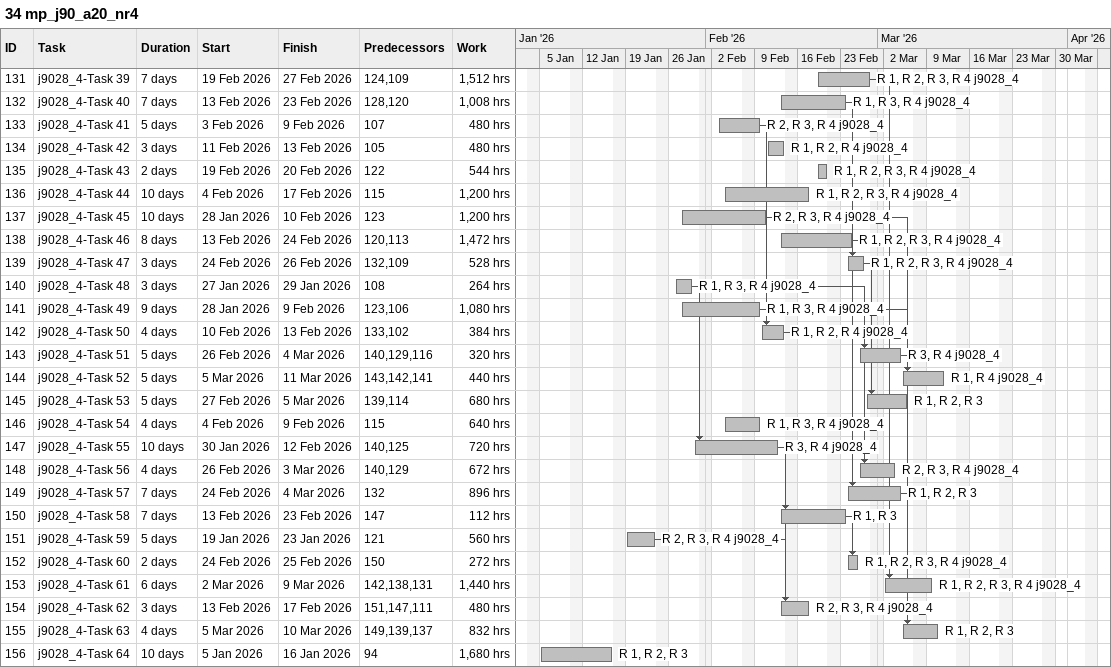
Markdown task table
34 mp_j90_a20_nr4

| ID | Task | Duration | Start | Finish | Predecessors | Resources | Work (h) |
|---|---|---|---|---|---|---|---|
| 131 | j9028_4-Task 39 | 7d | 2026-02-19 | 2026-02-27 | 124, 109 | R 1, R 2, R 3, R 4 j9028_4 | 1512 |
| 132 | j9028_4-Task 40 | 7d | 2026-02-13 | 2026-02-23 | 128, 120 | R 1, R 3, R 4 j9028_4 | 1008 |
| 133 | j9028_4-Task 41 | 5d | 2026-02-03 | 2026-02-09 | 107 | R 2, R 3, R 4 j9028_4 | 480 |
| 134 | j9028_4-Task 42 | 3d | 2026-02-11 | 2026-02-13 | 105 | R 1, R 2, R 4 j9028_4 | 480 |
| 135 | j9028_4-Task 43 | 2d | 2026-02-19 | 2026-02-20 | 122 | R 1, R 2, R 3, R 4 j9028_4 | 544 |
| 136 | j9028_4-Task 44 | 10d | 2026-02-04 | 2026-02-17 | 115 | R 1, R 2, R 3, R 4 j9028_4 | 1200 |
| 137 | j9028_4-Task 45 | 10d | 2026-01-28 | 2026-02-10 | 123 | R 2, R 3, R 4 j9028_4 | 1200 |
| 138 | j9028_4-Task 46 | 8d | 2026-02-13 | 2026-02-24 | 120, 113 | R 1, R 2, R 3, R 4 j9028_4 | 1472 |
| 139 | j9028_4-Task 47 | 3d | 2026-02-24 | 2026-02-26 | 132, 109 | R 1, R 2, R 3, R 4 j9028_4 | 528 |
| 140 | j9028_4-Task 48 | 3d | 2026-01-27 | 2026-01-29 | 108 | R 1, R 3, R 4 j9028_4 | 264 |
| 141 | j9028_4-Task 49 | 9d | 2026-01-28 | 2026-02-09 | 123, 106 | R 1, R 3, R 4 j9028_4 | 1080 |
| 142 | j9028_4-Task 50 | 4d | 2026-02-10 | 2026-02-13 | 133, 102 | R 1, R 2, R 4 j9028_4 | 384 |
| 143 | j9028_4-Task 51 | 5d | 2026-02-26 | 2026-03-04 | 140, 129, 116 | R 3, R 4 j9028_4 | 320 |
| 144 | j9028_4-Task 52 | 5d | 2026-03-05 | 2026-03-11 | 143, 142, 141 | R 1, R 4 j9028_4 | 440 |
| 145 | j9028_4-Task 53 | 5d | 2026-02-27 | 2026-03-05 | 139, 114 | R 1, R 2, R 3 | 680 |
| 146 | j9028_4-Task 54 | 4d | 2026-02-04 | 2026-02-09 | 115 | R 1, R 3, R 4 j9028_4 | 640 |
| 147 | j9028_4-Task 55 | 10d | 2026-01-30 | 2026-02-12 | 140, 125 | R 3, R 4 j9028_4 | 720 |
| 148 | j9028_4-Task 56 | 4d | 2026-02-26 | 2026-03-03 | 140, 129 | R 2, R 3, R 4 j9028_4 | 672 |
| 149 | j9028_4-Task 57 | 7d | 2026-02-24 | 2026-03-04 | 132 | R 1, R 2, R 3 | 896 |
| 150 | j9028_4-Task 58 | 7d | 2026-02-13 | 2026-02-23 | 147 | R 1, R 3 | 112 |
| 151 | j9028_4-Task 59 | 5d | 2026-01-19 | 2026-01-23 | 121 | R 2, R 3, R 4 j9028_4 | 560 |
| 152 | j9028_4-Task 60 | 2d | 2026-02-24 | 2026-02-25 | 150 | R 1, R 2, R 3, R 4 j9028_4 | 272 |
| 153 | j9028_4-Task 61 | 6d | 2026-03-02 | 2026-03-09 | 142, 138, 131 | R 1, R 2, R 3, R 4 j9028_4 | 1440 |
| 154 | j9028_4-Task 62 | 3d | 2026-02-13 | 2026-02-17 | 151, 147, 111 | R 2, R 3, R 4 j9028_4 | 480 |
| 155 | j9028_4-Task 63 | 4d | 2026-03-05 | 2026-03-10 | 149, 139, 137 | R 1, R 2, R 3 | 832 |
| 156 | j9028_4-Task 64 | 10d | 2026-01-05 | 2026-01-16 | 94 | R 1, R 2, R 3 | 1680 |
